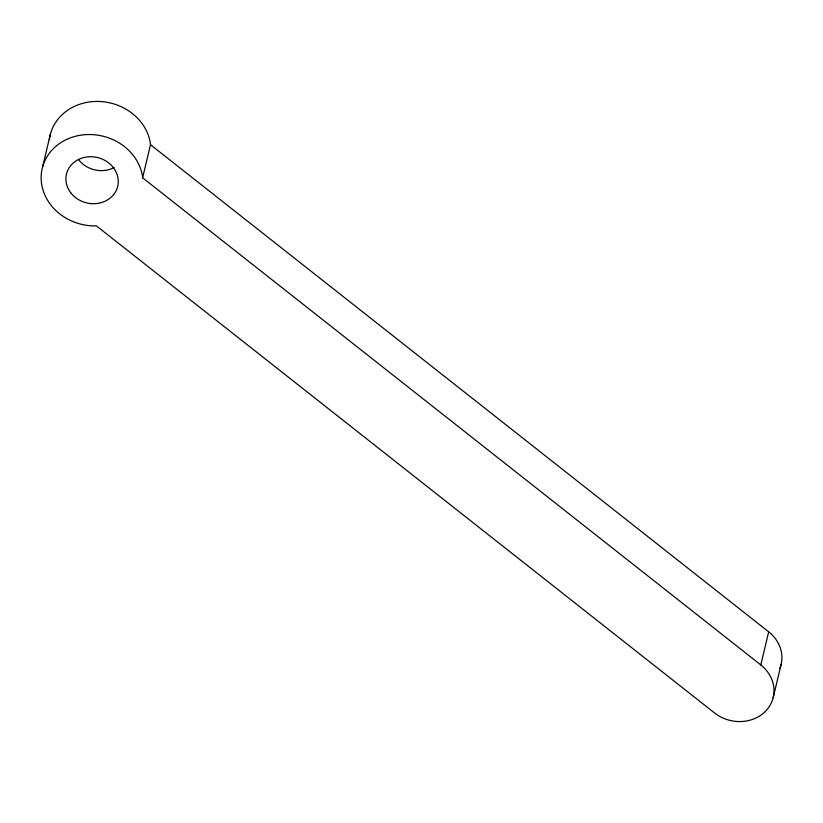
<?xml version="1.0" encoding="UTF-8"?>
<svg xmlns="http://www.w3.org/2000/svg" width="823" height="823" viewBox="0 0 823 823"><rect width="100%" height="100%" fill="white"/><g stroke="black" fill="none" stroke-linecap="round" stroke-linejoin="round"><path stroke-width="1.23" d="M42.59 166.966L50.47 133.871M142.616 177.799L142.41 175.721A51.232 45.358 13.4 0 0 86.487 134.591A51.232 45.358 13.4 0 0 41.253 180.731A51.232 45.358 13.4 0 0 93.225 225.893L96.301 225.8L714.508 712.934A36.593 32.406 13.4 0 0 765.719 711.051A36.593 32.406 13.4 0 0 760.802 664.933L142.616 177.799L150.496 144.704L150.29 142.626A51.232 45.358 13.4 0 0 98.801 101.455A51.232 45.358 13.4 0 0 49.318 139.694M760.802 664.933L768.682 631.838L150.496 144.704M773.167 697.75L781.058 664.655M768.682 631.838A36.593 32.406 13.4 0 1 779.885 668.286M114.222 167.501A26.346 23.332 13.4 0 1 78.627 159.693M70.747 192.788A26.346 23.332 13.4 0 0 115.909 191.131A26.346 23.332 13.4 0 0 89.563 156.74A26.346 23.332 13.4 0 0 70.747 192.788"/></g></svg>
